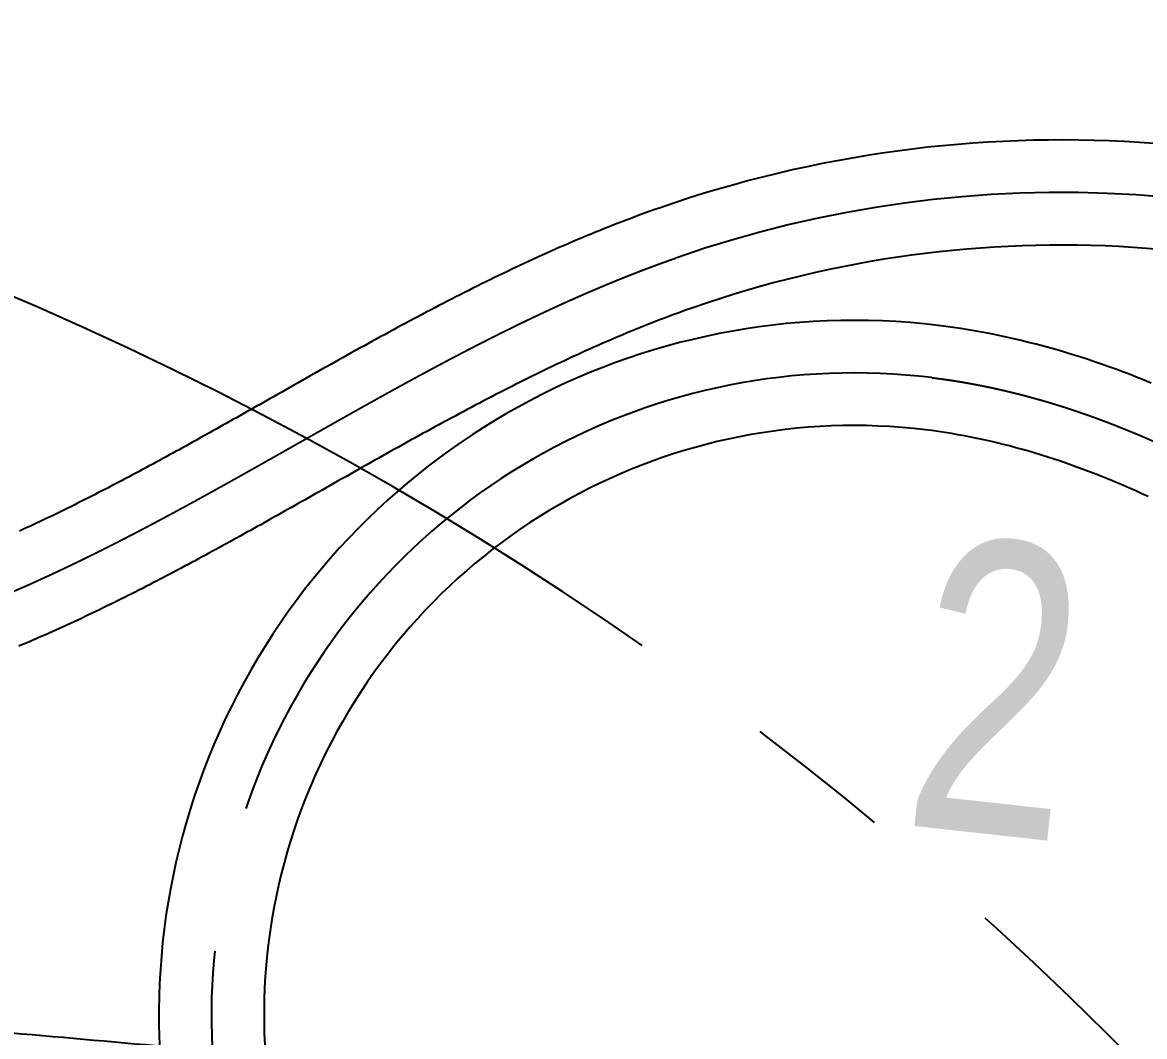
# Model space of a CAD drawing. Header units: millimetres. Extents: x 29316 to 52938, y 29851 to 35526.
# Drawn here: x 47254.3 to 47350.3, y 33357.3 to 33444.1 of the extents above; entities that cross this region are included whole.
import ezdxf
from ezdxf.enums import TextEntityAlignment as Align

# ---------------------------------------------------------------- set-up
doc = ezdxf.new("R2010")
doc.units = ezdxf.units.MM
doc.header["$MEASUREMENT"] = 0
doc.linetypes.add('CENTER2', pattern=[1.125, 0.75, -0.125, 0.125, -0.125])
doc.layers.get('0').update_dxf_attribs({"linetype": 'CONTINUOUS'})
for name, color, linetype in [('D-道路-车行道边线', 5, 'CONTINUOUS'), ('标注_桩号', 2, 'CONTINUOUS'), ('道路中线_A', 7, 'CONTINUOUS')]:
    doc.layers.add(name, color=color, linetype=linetype)
doc.styles.get("Standard").update_dxf_attribs({"font": 'rc9.shx', "width": 0.75, "height": 6, "bigfont": 'hztxt.shx'})

msp = doc.modelspace()

# ---------------------------------------------------------------- linework, layer by layer
at = {"color": 1, "linetype": 'CENTER2', "ltscale": 100, "flags": 128}
msp.add_lwpolyline([(47211.259, 33361.267), (47212.138, 33361.193), (47213.016, 33361.118), (47213.894, 33361.044), (47214.773, 33360.97), (47215.651, 33360.895), (47216.529, 33360.821), (47217.408, 33360.746), (47218.286, 33360.672), (47219.164, 33360.598), (47220.043, 33360.523), (47220.921, 33360.449), (47221.799, 33360.374), (47222.677, 33360.3), (47223.556, 33360.225), (47224.434, 33360.151), (47225.312, 33360.076), (47226.191, 33360.001), (47227.069, 33359.927), (47227.947, 33359.852), (47228.826, 33359.777), (47229.704, 33359.702), (47230.582, 33359.628), (47231.461, 33359.553), (47232.339, 33359.478), (47233.217, 33359.403), (47234.095, 33359.328), (47234.974, 33359.252), (47235.852, 33359.177), (47236.73, 33359.102), (47237.608, 33359.027), (47238.487, 33358.951), (47239.365, 33358.876), (47240.243, 33358.8), (47241.121, 33358.725), (47242, 33358.649), (47242.878, 33358.573), (47243.756, 33358.497), (47244.634, 33358.421), (47245.512, 33358.345), (47246.391, 33358.269), (47247.269, 33358.193), (47248.147, 33358.117), (47249.025, 33358.04), (47249.903, 33357.964), (47250.781, 33357.887), (47251.659, 33357.811), (47252.538, 33357.734), (47253.416, 33357.657), (47254.294, 33357.58), (47255.172, 33357.503), (47256.05, 33357.426), (47256.928, 33357.348), (47257.806, 33357.271), (47258.684, 33357.193), (47259.562, 33357.116), (47260.44, 33357.038), (47261.318, 33356.96), (47262.196, 33356.882), (47263.074, 33356.803), (47263.952, 33356.725), (47264.83, 33356.647), (47265.708, 33356.568), (47266.586, 33356.489), (47267.464, 33356.41), (47268.342, 33356.331), (47269.22, 33356.252), (47270.098, 33356.173), (47270.976, 33356.093), (47271.854, 33356.013), (47272.731, 33355.934), (47273.609, 33355.854), (47274.487, 33355.773), (47275.365, 33355.693), (47276.243, 33355.613), (47277.12, 33355.532), (47277.998, 33355.451), (47278.876, 33355.37), (47279.754, 33355.289), (47280.631, 33355.208), (47281.509, 33355.126), (47282.387, 33355.045), (47283.264, 33354.963), (47284.142, 33354.881), (47285.02, 33354.798), (47285.897, 33354.716), (47286.775, 33354.633), (47287.652, 33354.55), (47288.53, 33354.467), (47289.408, 33354.384), (47290.285, 33354.301), (47291.163, 33354.217), (47292.04, 33354.133), (47292.918, 33354.049), (47293.795, 33353.965), (47294.672, 33353.88), (47295.55, 33353.796), (47296.427, 33353.711), (47297.305, 33353.626), (47298.182, 33353.54), (47299.059, 33353.455), (47299.936, 33353.369), (47300.814, 33353.283), (47301.691, 33353.196), (47302.568, 33353.11), (47303.445, 33353.023), (47304.323, 33352.936), (47305.2, 33352.849), (47306.077, 33352.762), (47306.954, 33352.674), (47307.831, 33352.586), (47308.708, 33352.498), (47309.585, 33352.409), (47310.462, 33352.32), (47311.339, 33352.232), (47312.216, 33352.142), (47313.093, 33352.053), (47313.97, 33351.963), (47314.847, 33351.873), (47315.723, 33351.783), (47316.6, 33351.692), (47317.477, 33351.601), (47318.354, 33351.51), (47319.231, 33351.419), (47320.107, 33351.327), (47320.984, 33351.235), (47321.861, 33351.143), (47322.737, 33351.05), (47323.614, 33350.958), (47324.49, 33350.865), (47325.367, 33350.771), (47326.243, 33350.677), (47327.12, 33350.584), (47327.996, 33350.489), (47328.873, 33350.395), (47329.749, 33350.3), (47330.625, 33350.205), (47331.501, 33350.109), (47332.378, 33350.013), (47333.254, 33349.917), (47334.13, 33349.821), (47335.006, 33349.724), (47335.882, 33349.627), (47336.758, 33349.529), (47337.635, 33349.432), (47338.511, 33349.334), (47339.386, 33349.235), (47340.262, 33349.137), (47341.138, 33349.038), (47342.014, 33348.938), (47342.89, 33348.838), (47343.766, 33348.738), (47344.642, 33348.638), (47345.517, 33348.537), (47346.393, 33348.436), (47347.268, 33348.335), (47348.144, 33348.233), (47349.02, 33348.131), (47349.895, 33348.028), (47350.771, 33347.925), (47351.646, 33347.822), (47352.521, 33347.719), (47353.397, 33347.615), (47354.272, 33347.51), (47355.147, 33347.406), (47356.022, 33347.301), (47356.897, 33347.195), (47357.773, 33347.089), (47358.648, 33346.983), (47359.523, 33346.877), (47360.398, 33346.77), (47361.273, 33346.662), (47362.147, 33346.555), (47363.022, 33346.446), (47363.897, 33346.338), (47364.772, 33346.229), (47365.646, 33346.12), (47366.521, 33346.01), (47367.396, 33345.9), (47368.27, 33345.789), (47369.145, 33345.678), (47369.145, 33345.678)], dxfattribs=at)
at = {"layer": 'D-道路-车行道边线', "flags": 128}
for points in [[(47308.828, 33428.239), (47308.434, 33428.101), (47308.04, 33427.961), (47307.648, 33427.819), (47307.256, 33427.677), (47306.865, 33427.532), (47306.474, 33427.387), (47306.084, 33427.24), (47305.695, 33427.092), (47305.307, 33426.942), (47304.92, 33426.791), (47304.533, 33426.639), (47304.147, 33426.485), (47303.761, 33426.33), (47303.377, 33426.174), (47302.993, 33426.017), (47302.609, 33425.858), (47302.227, 33425.699), (47301.845, 33425.538), (47301.464, 33425.376), (47301.083, 33425.213), (47300.704, 33425.048), (47300.325, 33424.883), (47299.946, 33424.717), (47299.569, 33424.549), (47299.192, 33424.381), (47298.815, 33424.211), (47298.44, 33424.041), (47298.065, 33423.87), (47297.69, 33423.697), (47297.316, 33423.524), (47296.943, 33423.35), (47296.571, 33423.175), (47296.199, 33422.999), (47295.828, 33422.822), (47295.457, 33422.644), (47295.088, 33422.466), (47294.718, 33422.286), (47294.349, 33422.106), (47293.981, 33421.926), (47293.614, 33421.744), (47293.247, 33421.562), (47292.88, 33421.379), (47292.515, 33421.195), (47292.149, 33421.011), (47291.785, 33420.826), (47291.421, 33420.64), (47291.057, 33420.454), (47290.694, 33420.267), (47290.331, 33420.079), (47289.969, 33419.891), (47289.608, 33419.703), (47289.247, 33419.514), (47288.886, 33419.324), (47288.526, 33419.134), (47288.167, 33418.943), (47287.808, 33418.752), (47287.449, 33418.561), (47287.091, 33418.369), (47286.733, 33418.176), (47286.376, 33417.984), (47286.019, 33417.791), (47285.663, 33417.597), (47285.307, 33417.403), (47284.951, 33417.209), (47284.596, 33417.015), (47284.241, 33416.82), (47283.887, 33416.625), (47283.533, 33416.429), (47283.179, 33416.234), (47282.826, 33416.038), (47282.473, 33415.842), (47282.121, 33415.646), (47281.768, 33415.449), (47281.416, 33415.253), (47281.065, 33415.056), (47280.713, 33414.859), (47280.362, 33414.662), (47280.012, 33414.465), (47279.661, 33414.268), (47279.311, 33414.07), (47278.961, 33413.873), (47278.611, 33413.676), (47278.262, 33413.478), (47277.913, 33413.281), (47277.564, 33413.083), (47277.215, 33412.886), (47276.866, 33412.689), (47276.518, 33412.491), (47276.17, 33412.294), (47275.822, 33412.097)], [(47311.792, 33419.741), (47311.431, 33419.614), (47311.071, 33419.486), (47310.711, 33419.357), (47310.352, 33419.226), (47309.993, 33419.094), (47309.634, 33418.96), (47309.275, 33418.825), (47308.917, 33418.688), (47308.559, 33418.55), (47308.202, 33418.411), (47307.845, 33418.27), (47307.488, 33418.128), (47307.131, 33417.985), (47306.775, 33417.84), (47306.419, 33417.694), (47306.063, 33417.547), (47305.708, 33417.399), (47305.352, 33417.249), (47304.998, 33417.099), (47304.643, 33416.946), (47304.289, 33416.793), (47303.935, 33416.639), (47303.581, 33416.483), (47303.228, 33416.327), (47302.875, 33416.169), (47302.522, 33416.01), (47302.169, 33415.85), (47301.817, 33415.689), (47301.465, 33415.527), (47301.113, 33415.364), (47300.762, 33415.2), (47300.411, 33415.035), (47300.06, 33414.869), (47299.709, 33414.702), (47299.358, 33414.533), (47299.008, 33414.364), (47298.658, 33414.195), (47298.308, 33414.024), (47297.958, 33413.852), (47297.609, 33413.679), (47297.26, 33413.506), (47296.911, 33413.332), (47296.562, 33413.156), (47296.213, 33412.98), (47295.865, 33412.804), (47295.516, 33412.626), (47295.168, 33412.448), (47294.82, 33412.269), (47294.473, 33412.089), (47294.125, 33411.908), (47293.777, 33411.727), (47293.43, 33411.545), (47293.083, 33411.362), (47292.736, 33411.179), (47292.389, 33410.995), (47292.042, 33410.81), (47291.695, 33410.625), (47291.348, 33410.439), (47291.002, 33410.253), (47290.655, 33410.066), (47290.309, 33409.879), (47289.962, 33409.69), (47289.616, 33409.502), (47289.27, 33409.313), (47288.924, 33409.123), (47288.577, 33408.933), (47288.231, 33408.743), (47287.885, 33408.552), (47287.539, 33408.36), (47287.193, 33408.168), (47286.847, 33407.976), (47286.501, 33407.783), (47286.154, 33407.59), (47285.808, 33407.397), (47285.462, 33407.203), (47285.116, 33407.009), (47284.769, 33406.815), (47284.423, 33406.62), (47284.077, 33406.425), (47283.73, 33406.23), (47283.383, 33406.034), (47283.037, 33405.839), (47282.69, 33405.643), (47282.343, 33405.447), (47281.996, 33405.25), (47281.649, 33405.054), (47281.301, 33404.857), (47280.954, 33404.66), (47280.606, 33404.463), (47280.258, 33404.266)], [(47350.898, 33413.266), (47350.301, 33413.51), (47349.701, 33413.749), (47349.099, 33413.984), (47348.494, 33414.214), (47347.887, 33414.44), (47347.278, 33414.661), (47346.666, 33414.877), (47346.053, 33415.088), (47345.436, 33415.294), (47344.818, 33415.495), (47344.197, 33415.69), (47343.574, 33415.88), (47342.949, 33416.065), (47342.321, 33416.244), (47341.692, 33416.418), (47341.06, 33416.585), (47340.426, 33416.747), (47339.79, 33416.903), (47339.152, 33417.053), (47338.512, 33417.196), (47337.871, 33417.334), (47337.227, 33417.465), (47336.581, 33417.589), (47335.934, 33417.707), (47335.285, 33417.818), (47334.634, 33417.922), (47333.981, 33418.02), (47333.327, 33418.11), (47332.672, 33418.193), (47332.672, 33418.193)], [(47275.822, 33412.097), (47275.532, 33411.933), (47275.242, 33411.768), (47274.952, 33411.604), (47274.663, 33411.44), (47274.373, 33411.276), (47274.084, 33411.113), (47273.794, 33410.949), (47273.505, 33410.785), (47273.216, 33410.622), (47272.927, 33410.459), (47272.638, 33410.296), (47272.349, 33410.133), (47272.06, 33409.97), (47271.771, 33409.807), (47271.482, 33409.645), (47271.194, 33409.483), (47270.905, 33409.321), (47270.616, 33409.159), (47270.328, 33408.998), (47270.039, 33408.836), (47269.75, 33408.675), (47269.462, 33408.514), (47269.173, 33408.354), (47268.885, 33408.194), (47268.596, 33408.034), (47268.308, 33407.874), (47268.019, 33407.715), (47267.73, 33407.555), (47267.442, 33407.397), (47267.153, 33407.238), (47266.865, 33407.08), (47266.576, 33406.922), (47266.287, 33406.765), (47265.999, 33406.608), (47265.71, 33406.451), (47265.421, 33406.295), (47265.132, 33406.139), (47264.843, 33405.984), (47264.554, 33405.828), (47264.265, 33405.674), (47263.976, 33405.519), (47263.687, 33405.366), (47263.398, 33405.212), (47263.108, 33405.059), (47262.819, 33404.907), (47262.529, 33404.755), (47262.24, 33404.603), (47261.95, 33404.452), (47261.66, 33404.302), (47261.37, 33404.151), (47261.08, 33404.002), (47260.79, 33403.853), (47260.5, 33403.704), (47260.209, 33403.556), (47259.919, 33403.409), (47259.628, 33403.262), (47259.337, 33403.116), (47259.047, 33402.97), (47258.756, 33402.825), (47258.464, 33402.68), (47258.173, 33402.536), (47257.882, 33402.393), (47257.59, 33402.25), (47257.298, 33402.108), (47257.006, 33401.967), (47256.714, 33401.826), (47256.422, 33401.686), (47256.13, 33401.546), (47255.837, 33401.407), (47255.544, 33401.269), (47255.252, 33401.132), (47254.959, 33400.995), (47254.665, 33400.859), (47254.372, 33400.724), (47254.078, 33400.589)], [(47350.649, 33403.552), (47350.122, 33403.794), (47349.593, 33404.033), (47349.064, 33404.267), (47348.533, 33404.497), (47348.001, 33404.724), (47347.468, 33404.946), (47346.934, 33405.164), (47346.398, 33405.377), (47345.862, 33405.586), (47345.324, 33405.791), (47344.786, 33405.991), (47344.246, 33406.187), (47343.705, 33406.378), (47343.163, 33406.564), (47342.62, 33406.746), (47342.076, 33406.922), (47341.531, 33407.094), (47340.985, 33407.261), (47340.438, 33407.422), (47339.89, 33407.579), (47339.342, 33407.73), (47338.792, 33407.876), (47338.242, 33408.016), (47337.69, 33408.152), (47337.138, 33408.281), (47336.586, 33408.405), (47336.033, 33408.523), (47335.479, 33408.636), (47334.924, 33408.743), (47334.369, 33408.844), (47333.813, 33408.939), (47333.258, 33409.028), (47332.701, 33409.111), (47332.145, 33409.188), (47331.588, 33409.259), (47331.588, 33409.259)], [(47280.258, 33404.266), (47279.968, 33404.102), (47279.678, 33403.938), (47279.388, 33403.773), (47279.097, 33403.609), (47278.807, 33403.444), (47278.516, 33403.28), (47278.225, 33403.115), (47277.934, 33402.95), (47277.643, 33402.786), (47277.351, 33402.621), (47277.06, 33402.457), (47276.768, 33402.292), (47276.476, 33402.128), (47276.184, 33401.963), (47275.892, 33401.799), (47275.599, 33401.635), (47275.307, 33401.471), (47275.014, 33401.306), (47274.72, 33401.142), (47274.427, 33400.978), (47274.134, 33400.815), (47273.84, 33400.651), (47273.546, 33400.487), (47273.251, 33400.324), (47272.957, 33400.161), (47272.662, 33399.998), (47272.367, 33399.835), (47272.072, 33399.672), (47271.776, 33399.509), (47271.481, 33399.347), (47271.185, 33399.185), (47270.888, 33399.023), (47270.592, 33398.861), (47270.295, 33398.7), (47269.998, 33398.538), (47269.7, 33398.377), (47269.402, 33398.217), (47269.104, 33398.056), (47268.806, 33397.896), (47268.507, 33397.736), (47268.208, 33397.577), (47267.909, 33397.417), (47267.609, 33397.258), (47267.309, 33397.1), (47267.008, 33396.941), (47266.708, 33396.784), (47266.407, 33396.626), (47266.105, 33396.469), (47265.803, 33396.312), (47265.501, 33396.156), (47265.199, 33396), (47264.896, 33395.844), (47264.593, 33395.689), (47264.289, 33395.534), (47263.985, 33395.38), (47263.681, 33395.226), (47263.376, 33395.073), (47263.071, 33394.92), (47262.765, 33394.767), (47262.459, 33394.616), (47262.153, 33394.464), (47261.846, 33394.313), (47261.539, 33394.163), (47261.231, 33394.013), (47260.923, 33393.864), (47260.615, 33393.715), (47260.306, 33393.567), (47259.997, 33393.419), (47259.687, 33393.272), (47259.377, 33393.126), (47259.066, 33392.98), (47258.755, 33392.835), (47258.444, 33392.691), (47258.132, 33392.547), (47257.819, 33392.403), (47257.506, 33392.261), (47257.193, 33392.119), (47256.879, 33391.978), (47256.565, 33391.837), (47256.25, 33391.698), (47255.935, 33391.559), (47255.619, 33391.42), (47255.303, 33391.283), (47254.987, 33391.146), (47254.669, 33391.01), (47254.352, 33390.875), (47254.034, 33390.74)]]:
    msp.add_lwpolyline(points, dxfattribs=at)
at = {"layer": 'D-道路-车行道边线'}
for centre, radius, start, end in [((47343.239, 33329.567), 104.5, 17.68305, 109.22551), ((47343.239, 33329.567), 95.5, 17.68305, 109.22551), ((47325.505, 33359.126), 59.5, 83.0821, 226.40444), ((47325.505, 33359.126), 50.5, 83.0821, 226.40444)]:
    msp.add_arc(centre, radius, start, end, dxfattribs=at)
at = {"layer": '道路中线_A', "color": 6, "linetype": 'CENTER2', "ltscale": 100, "flags": 128}
for points in [[(47278.04, 33408.182, 0.000001), (47278.214, 33408.28, 0.000004), (47278.388, 33408.379, 0.000007), (47278.562, 33408.477, 0.00001), (47278.736, 33408.576, 0.000012), (47278.91, 33408.674, 0.000015), (47279.084, 33408.773, 0.000018), (47279.258, 33408.871, 0.000021), (47279.432, 33408.97, 0.000024), (47279.606, 33409.068, 0.000026), (47279.78, 33409.167, 0.000029), (47279.954, 33409.265, 0.000032), (47280.128, 33409.364, 0.000035), (47280.302, 33409.462, 0.000037), (47280.476, 33409.561, 0.00004), (47280.65, 33409.659, 0.000043), (47280.824, 33409.757, 0.000046), (47280.998, 33409.855, 0.000049), (47281.172, 33409.954, 0.000051), (47281.346, 33410.052, 0.000054), (47281.52, 33410.15, 0.000057), (47281.695, 33410.248, 0.00006), (47281.869, 33410.346, 0.000062), (47282.043, 33410.444, 0.000065), (47282.217, 33410.542, 0.000068), (47282.392, 33410.64, 0.000071), (47282.566, 33410.738, 0.000074), (47282.74, 33410.836, 0.000076), (47282.915, 33410.934, 0.000079), (47283.089, 33411.032, 0.000082), (47283.263, 33411.129, 0.000085), (47283.438, 33411.227, 0.000087), (47283.612, 33411.325, 0.00009), (47283.787, 33411.422, 0.000093), (47283.961, 33411.52, 0.000096), (47284.136, 33411.617, 0.000099), (47284.311, 33411.714, 0.000101), (47284.485, 33411.812, 0.000104), (47284.66, 33411.909, 0.000107), (47284.835, 33412.006, 0.00011), (47285.009, 33412.103, 0.000112), (47285.184, 33412.2, 0.000115), (47285.359, 33412.297, 0.000118), (47285.534, 33412.394, 0.000121), (47285.709, 33412.49, 0.000124), (47285.884, 33412.587, 0.000126), (47286.059, 33412.684, 0.000129), (47286.234, 33412.78, 0.000132), (47286.409, 33412.876, 0.000135), (47286.585, 33412.973, 0.000137), (47286.76, 33413.069, 0.00014), (47286.935, 33413.165, 0.000143), (47287.111, 33413.261, 0.000146), (47287.286, 33413.357, 0.000149), (47287.461, 33413.453, 0.000151), (47287.637, 33413.548, 0.000154), (47287.813, 33413.644, 0.000157), (47287.988, 33413.739, 0.00016), (47288.164, 33413.835, 0.000162), (47288.34, 33413.93, 0.000165), (47288.516, 33414.025, 0.000168), (47288.692, 33414.12, 0.000171), (47288.868, 33414.215, 0.000174), (47289.044, 33414.31, 0.000176), (47289.22, 33414.404, 0.000179), (47289.396, 33414.499, 0.000182), (47289.572, 33414.593, 0.000185), (47289.748, 33414.687, 0.000187), (47289.925, 33414.781, 0.00019), (47290.101, 33414.875, 0.000193), (47290.278, 33414.969, 0.000196), (47290.454, 33415.063, 0.000199), (47290.631, 33415.157, 0.000201), (47290.808, 33415.25, 0.000204), (47290.985, 33415.343, 0.000207), (47291.161, 33415.436, 0.00021), (47291.338, 33415.529, 0.000212), (47291.515, 33415.622, 0.000215), (47291.693, 33415.715, 0.000218), (47291.87, 33415.807, 0.000221), (47292.047, 33415.9, 0.000224), (47292.224, 33415.992, 0.000226), (47292.402, 33416.084, 0.000229), (47292.579, 33416.176, 0.000232), (47292.757, 33416.268, 0.000235), (47292.935, 33416.359, 0.000237), (47293.113, 33416.451, 0.00024), (47293.291, 33416.542, 0.000243), (47293.468, 33416.633, 0.000246), (47293.647, 33416.724, 0.000249), (47293.825, 33416.815, 0.000251), (47294.003, 33416.905, 0.000254), (47294.181, 33416.996, 0.000257), (47294.36, 33417.086, 0.00026), (47294.538, 33417.176, 0.000262), (47294.717, 33417.266, 0.000265), (47294.896, 33417.355, 0.000268), (47295.074, 33417.445, 0.000271), (47295.253, 33417.534, 0.000274), (47295.432, 33417.623, 0.000276), (47295.611, 33417.712, 0.000279), (47295.791, 33417.8, 0.000282), (47295.97, 33417.889, 0.000285), (47296.149, 33417.977, 0.000287), (47296.329, 33418.065, 0.00029), (47296.508, 33418.153, 0.000293), (47296.688, 33418.241, 0.000296), (47296.868, 33418.328, 0.000298), (47297.048, 33418.415, 0.000301), (47297.228, 33418.502, 0.000304), (47297.408, 33418.589, 0.000307), (47297.588, 33418.675, 0.00031), (47297.768, 33418.762, 0.000312), (47297.949, 33418.848, 0.000315), (47298.129, 33418.934, 0.000318), (47298.31, 33419.019, 0.000321), (47298.491, 33419.105, 0.000323), (47298.672, 33419.19, 0.000326), (47298.853, 33419.275, 0.000329), (47299.034, 33419.36, 0.000332), (47299.215, 33419.444, 0.000335), (47299.396, 33419.528, 0.000337), (47299.578, 33419.612, 0.00034), (47299.759, 33419.696, 0.000343), (47299.941, 33419.779, 0.000346), (47300.123, 33419.863, 0.000348), (47300.304, 33419.946, 0.000351), (47300.486, 33420.028, 0.000354), (47300.669, 33420.111, 0.000357), (47300.851, 33420.193, 0.00036), (47301.033, 33420.275, 0.000362), (47301.216, 33420.357, 0.000365), (47301.398, 33420.438, 0.000368), (47301.581, 33420.519, 0.000371), (47301.764, 33420.6, 0.000373), (47301.947, 33420.681, 0.000376), (47302.13, 33420.761, 0.000379), (47302.313, 33420.841, 0.000382), (47302.496, 33420.921, 0.000385), (47302.68, 33421, 0.000387), (47302.863, 33421.08, 0.00039), (47303.047, 33421.158, 0.000393), (47303.231, 33421.237, 0.000396), (47303.415, 33421.315, 0.000398), (47303.599, 33421.394, 0.000401), (47303.783, 33421.471, 0.000404), (47303.967, 33421.549, 0.000407), (47304.152, 33421.626, 0.00041), (47304.336, 33421.703, 0.000412), (47304.521, 33421.779, 0.000415), (47304.706, 33421.856, 0.000418), (47304.891, 33421.932, 0.000421), (47305.076, 33422.007, 0.000423), (47305.261, 33422.083, 0.000426), (47305.446, 33422.158, 0.000429), (47305.632, 33422.232, 0.000432), (47305.817, 33422.307, 0.000435), (47306.003, 33422.381, 0.000437), (47306.189, 33422.454, 0.00044), (47306.375, 33422.528, 0.000443), (47306.561, 33422.601, 0.000446), (47306.747, 33422.674, 0.000448), (47306.933, 33422.746, 0.000451), (47307.12, 33422.818, 0.000454), (47307.306, 33422.89, 0.000457), (47307.493, 33422.961, 0.00046), (47307.68, 33423.032, 0.000462), (47307.867, 33423.103, 0.000465), (47308.054, 33423.173, 0.000468), (47308.241, 33423.243, 0.000471), (47308.429, 33423.313, 0.000473), (47308.616, 33423.382, 0.000476), (47308.804, 33423.451, 0.000479), (47308.992, 33423.52, 0.000482), (47309.18, 33423.588, 0.000485), (47309.368, 33423.656, 0.000487), (47309.556, 33423.724, 0.00049), (47309.744, 33423.791, 0.000493), (47309.933, 33423.857, 0.000496), (47310.121, 33423.924, 0.000498), (47310.31, 33423.99)], [(47332.13, 33413.726, 0.001385), (47332.433, 33413.688, 0.001377), (47332.736, 33413.649, 0.00137), (47333.039, 33413.608, 0.001362), (47333.341, 33413.565, 0.001354), (47333.644, 33413.521, 0.001346), (47333.946, 33413.475, 0.001339), (47334.247, 33413.428, 0.001331), (47334.549, 33413.378, 0.001323), (47334.85, 33413.328, 0.001316), (47335.151, 33413.275, 0.001308), (47335.452, 33413.221, 0.0013), (47335.753, 33413.166, 0.001292), (47336.053, 33413.109, 0.001285), (47336.353, 33413.05, 0.001277), (47336.652, 33412.99, 0.001269), (47336.952, 33412.929, 0.001262), (47337.251, 33412.865, 0.001254), (47337.549, 33412.801, 0.001246), (47337.847, 33412.735, 0.001238), (47338.145, 33412.667, 0.001231), (47338.443, 33412.598, 0.001223), (47338.74, 33412.527, 0.001215), (47339.037, 33412.455, 0.001208), (47339.334, 33412.382, 0.0012), (47339.63, 33412.307, 0.001192), (47339.926, 33412.231, 0.001184), (47340.222, 33412.153, 0.001177), (47340.517, 33412.074, 0.001169), (47340.811, 33411.993, 0.001161), (47341.106, 33411.912, 0.001154), (47341.4, 33411.828, 0.001146), (47341.693, 33411.744, 0.001138), (47341.987, 33411.658, 0.00113), (47342.28, 33411.571, 0.001123), (47342.572, 33411.482, 0.001115), (47342.864, 33411.392, 0.001107), (47343.156, 33411.301, 0.0011), (47343.447, 33411.209, 0.001092), (47343.738, 33411.115, 0.001084), (47344.028, 33411.02, 0.001076), (47344.318, 33410.924, 0.001069), (47344.608, 33410.826, 0.001061), (47344.897, 33410.727, 0.001053), (47345.186, 33410.627, 0.001046), (47345.474, 33410.526, 0.001038), (47345.762, 33410.424, 0.00103), (47346.049, 33410.32, 0.001022), (47346.336, 33410.216, 0.001015), (47346.623, 33410.11, 0.001007), (47346.909, 33410.003, 0.000999), (47347.195, 33409.895, 0.000992), (47347.48, 33409.785, 0.000984), (47347.765, 33409.675, 0.000976), (47348.05, 33409.563, 0.000968), (47348.334, 33409.451, 0.000961), (47348.617, 33409.337, 0.000953), (47348.9, 33409.222, 0.000945), (47349.183, 33409.106, 0.000938), (47349.465, 33408.989, 0.00093), (47349.747, 33408.871, 0.000922), (47350.029, 33408.752, 0.000914), (47350.31, 33408.632, 0.000907), (47350.59, 33408.511, 0.000899), (47350.87, 33408.388, 0.000891), (47351.15, 33408.265, 0.000883), (47351.429, 33408.141, 0.000876), (47351.708, 33408.016, 0.000868), (47351.986, 33407.89, 0.00086), (47352.264, 33407.763, 0.000853), (47352.541, 33407.635, 0.000845), (47352.818, 33407.506, 0.000837), (47353.095, 33407.376, 0.000829), (47353.371, 33407.245, 0.000822), (47353.647, 33407.113, 0.000814), (47353.922, 33406.981, 0.000806), (47354.197, 33406.847, 0.000799), (47354.471, 33406.713, 0.000791), (47354.745, 33406.578, 0.000783), (47355.019, 33406.441, 0.000775), (47355.292, 33406.305, 0.000768), (47355.565, 33406.167, 0.00076), (47355.837, 33406.028, 0.000752), (47356.109, 33405.889, 0.000745), (47356.38, 33405.748, 0.000737), (47356.651, 33405.607, 0.000729), (47356.922, 33405.465, 0.000721), (47357.192, 33405.323, 0.000714), (47357.462, 33405.179, 0.000706), (47357.731, 33405.035, 0.000698), (47358, 33404.89, 0.000691), (47358.269, 33404.744, 0.000683), (47358.537, 33404.598, 0.000675), (47358.805, 33404.451, 0.000667), (47359.072, 33404.303, 0.00066), (47359.339, 33404.154, 0.000652), (47359.606, 33404.005, 0.000644), (47359.872, 33403.855, 0.000637), (47360.138, 33403.704, 0.000629), (47360.403, 33403.553, 0.000621), (47360.668, 33403.401, 0.000613), (47360.933, 33403.248, 0.000606), (47361.197, 33403.095, 0.000598), (47361.461, 33402.941, 0.00059), (47361.725, 33402.786, 0.000583), (47361.988, 33402.631, 0.000575), (47362.251, 33402.475, 0.000567), (47362.513, 33402.319, 0.000559), (47362.775, 33402.162, 0.000552), (47363.037, 33402.004, 0.000544), (47363.299, 33401.846, 0.000536), (47363.56, 33401.687, 0.000529), (47363.82, 33401.528, 0.000521), (47364.081, 33401.368, 0.000513), (47364.341, 33401.208, 0.000505), (47364.601, 33401.047, 0.000498), (47364.86, 33400.886, 0.00049), (47365.119, 33400.724, 0.000482), (47365.378, 33400.561, 0.000475), (47365.637, 33400.398, 0.000467), (47365.895, 33400.235, 0.000459), (47366.153, 33400.071, 0.000451), (47366.41, 33399.907, 0.000444), (47366.668, 33399.742, 0.000436), (47366.925, 33399.577, 0.000428), (47367.181, 33399.411, 0.000421), (47367.438, 33399.245, 0.000413), (47367.694, 33399.078, 0.000405), (47367.95, 33398.911, 0.000397), (47368.205, 33398.744, 0.00039), (47368.461, 33398.576, 0.000382), (47368.716, 33398.408, 0.000374), (47368.971, 33398.239, 0.000367), (47369.225, 33398.07, 0.000359), (47369.48, 33397.901, 0.000351), (47369.734, 33397.731, 0.000343), (47369.988, 33397.561, 0.000336), (47370.241, 33397.391, 0.000328), (47370.495, 33397.22, 0.00032), (47370.748, 33397.049, 0.000312), (47371.001, 33396.878, 0.000305), (47371.254, 33396.706, 0.000297), (47371.506, 33396.534, 0.000289), (47371.759, 33396.362, 0.000282), (47372.011, 33396.189, 0.000274), (47372.263, 33396.016, 0.000266), (47372.514, 33395.843, 0.000258), (47372.766, 33395.67, 0.000251), (47373.017, 33395.496, 0.000243), (47373.269, 33395.322, 0.000235), (47373.52, 33395.148, 0.000228), (47373.771, 33394.974, 0.00022), (47374.021, 33394.799, 0.000212), (47374.272, 33394.624, 0.000204), (47374.522, 33394.449, 0.000197), (47374.773, 33394.274, 0.000189), (47375.023, 33394.099, 0.000181), (47375.273, 33393.923, 0.000174), (47375.523, 33393.747, 0.000166), (47375.773, 33393.571, 0.000158), (47376.023, 33393.395, 0.00015), (47376.272, 33393.219, 0.000143), (47376.522, 33393.042, 0.000135), (47376.771, 33392.866, 0.000127), (47377.02, 33392.689, 0.00012), (47377.269, 33392.512, 0.000112), (47377.519, 33392.336, 0.000104), (47377.768, 33392.159, 0.000096), (47378.017, 33391.981, 0.000089), (47378.266, 33391.804, 0.000081), (47378.514, 33391.627, 0.000073), (47378.763, 33391.449, 0.000066), (47379.012, 33391.272, 0.000058), (47379.261, 33391.095, 0.00005), (47379.509, 33390.917, 0.000042), (47379.758, 33390.739, 0.000035), (47380.007, 33390.562, 0.000027), (47380.255, 33390.384, 0.000019), (47380.504, 33390.206, 0.000012), (47380.752, 33390.029, 0.000004), (47381.001, 33389.851)], [(47251.364, 33394.503, -0.000346), (47251.518, 33394.566, -0.000344), (47251.672, 33394.63, -0.000342), (47251.826, 33394.694, -0.00034), (47251.979, 33394.758, -0.000339), (47252.133, 33394.823, -0.000337), (47252.287, 33394.887, -0.000335), (47252.44, 33394.952, -0.000333), (47252.594, 33395.017, -0.000331), (47252.747, 33395.082, -0.000329), (47252.901, 33395.148, -0.000327), (47253.054, 33395.213, -0.000325), (47253.207, 33395.279, -0.000323), (47253.36, 33395.345, -0.000321), (47253.513, 33395.411, -0.000319), (47253.666, 33395.478, -0.000317), (47253.819, 33395.544, -0.000315), (47253.971, 33395.611, -0.000313), (47254.124, 33395.678, -0.000312), (47254.276, 33395.745, -0.00031), (47254.429, 33395.813, -0.000308), (47254.581, 33395.88, -0.000306), (47254.733, 33395.948, -0.000304), (47254.886, 33396.016, -0.000302), (47255.038, 33396.084, -0.0003), (47255.19, 33396.152, -0.000298), (47255.342, 33396.221, -0.000296), (47255.494, 33396.289, -0.000294), (47255.645, 33396.358, -0.000292), (47255.797, 33396.427, -0.00029), (47255.949, 33396.496, -0.000288), (47256.1, 33396.566, -0.000286), (47256.252, 33396.635, -0.000285), (47256.403, 33396.705, -0.000283), (47256.554, 33396.775, -0.000281), (47256.706, 33396.845, -0.000279), (47256.857, 33396.915, -0.000277), (47257.008, 33396.985, -0.000275), (47257.159, 33397.056, -0.000273), (47257.31, 33397.127, -0.000271), (47257.461, 33397.198, -0.000269), (47257.611, 33397.269, -0.000267), (47257.762, 33397.34, -0.000265), (47257.913, 33397.411, -0.000263), (47258.063, 33397.483, -0.000261), (47258.214, 33397.555, -0.000259), (47258.364, 33397.626, -0.000258), (47258.514, 33397.698, -0.000256), (47258.665, 33397.771, -0.000254), (47258.815, 33397.843, -0.000252), (47258.965, 33397.915, -0.00025), (47259.115, 33397.988, -0.000248), (47259.265, 33398.061, -0.000246), (47259.415, 33398.134, -0.000244), (47259.565, 33398.207, -0.000242), (47259.714, 33398.28, -0.00024), (47259.864, 33398.353, -0.000238), (47260.014, 33398.427, -0.000236), (47260.163, 33398.5, -0.000234), (47260.312, 33398.574, -0.000232), (47260.462, 33398.648, -0.000231), (47260.611, 33398.722, -0.000229), (47260.76, 33398.796, -0.000227), (47260.91, 33398.871, -0.000225), (47261.059, 33398.945, -0.000223), (47261.208, 33399.02, -0.000221), (47261.357, 33399.094, -0.000219), (47261.506, 33399.169, -0.000217), (47261.654, 33399.244, -0.000215), (47261.803, 33399.319, -0.000213), (47261.952, 33399.394, -0.000211), (47262.101, 33399.47, -0.000209), (47262.249, 33399.545, -0.000207), (47262.398, 33399.621, -0.000205), (47262.546, 33399.697, -0.000204), (47262.695, 33399.773, -0.000202), (47262.843, 33399.848, -0.0002), (47262.991, 33399.925, -0.000198), (47263.139, 33400.001, -0.000196), (47263.288, 33400.077, -0.000194), (47263.436, 33400.154, -0.000192), (47263.584, 33400.23, -0.00019), (47263.732, 33400.307, -0.000188), (47263.88, 33400.384, -0.000186), (47264.028, 33400.461, -0.000184), (47264.175, 33400.538, -0.000182), (47264.323, 33400.615, -0.00018), (47264.471, 33400.692, -0.000178), (47264.618, 33400.769, -0.000177), (47264.766, 33400.847, -0.000175), (47264.914, 33400.924, -0.000173), (47265.061, 33401.002, -0.000171), (47265.208, 33401.08, -0.000169), (47265.356, 33401.157, -0.000167), (47265.503, 33401.235, -0.000165), (47265.65, 33401.313, -0.000163), (47265.798, 33401.391, -0.000161), (47265.945, 33401.47, -0.000159), (47266.092, 33401.548, -0.000157), (47266.239, 33401.626, -0.000155), (47266.386, 33401.705, -0.000153), (47266.533, 33401.784, -0.000151), (47266.68, 33401.862, -0.000149), (47266.827, 33401.941, -0.000148), (47266.974, 33402.02, -0.000146), (47267.12, 33402.099, -0.000144), (47267.267, 33402.178, -0.000142), (47267.414, 33402.257, -0.00014), (47267.56, 33402.336, -0.000138), (47267.707, 33402.415, -0.000136), (47267.854, 33402.495, -0.000134), (47268, 33402.574, -0.000132), (47268.147, 33402.654, -0.00013), (47268.293, 33402.733, -0.000128), (47268.439, 33402.813, -0.000126), (47268.586, 33402.893, -0.000124), (47268.732, 33402.973, -0.000122), (47268.878, 33403.052, -0.000121), (47269.025, 33403.132, -0.000119), (47269.171, 33403.212, -0.000117), (47269.317, 33403.293, -0.000115), (47269.463, 33403.373, -0.000113), (47269.609, 33403.453, -0.000111), (47269.755, 33403.533, -0.000109), (47269.901, 33403.614, -0.000107), (47270.047, 33403.694, -0.000105), (47270.193, 33403.775, -0.000103), (47270.339, 33403.855, -0.000101), (47270.485, 33403.936, -0.000099), (47270.631, 33404.016, -0.000097), (47270.777, 33404.097, -0.000095), (47270.922, 33404.178, -0.000094), (47271.068, 33404.259, -0.000092), (47271.214, 33404.34, -0.00009), (47271.36, 33404.421, -0.000088), (47271.505, 33404.502, -0.000086), (47271.651, 33404.583, -0.000084), (47271.796, 33404.664, -0.000082), (47271.942, 33404.745, -0.00008), (47272.088, 33404.826, -0.000078), (47272.233, 33404.907, -0.000076), (47272.379, 33404.989, -0.000074), (47272.524, 33405.07, -0.000072), (47272.67, 33405.151, -0.00007), (47272.815, 33405.233, -0.000068), (47272.96, 33405.314, -0.000067), (47273.106, 33405.396, -0.000065), (47273.251, 33405.477, -0.000063), (47273.396, 33405.559, -0.000061), (47273.542, 33405.64, -0.000059), (47273.687, 33405.722, -0.000057), (47273.832, 33405.804, -0.000055), (47273.978, 33405.885, -0.000053), (47274.123, 33405.967, -0.000051), (47274.268, 33406.049, -0.000049), (47274.413, 33406.131, -0.000047), (47274.559, 33406.212, -0.000045), (47274.704, 33406.294, -0.000043), (47274.849, 33406.376, -0.000041), (47274.994, 33406.458, -0.00004), (47275.139, 33406.54, -0.000038), (47275.284, 33406.622, -0.000036), (47275.429, 33406.704, -0.000034), (47275.575, 33406.786, -0.000032), (47275.72, 33406.868, -0.00003), (47275.865, 33406.95, -0.000028), (47276.01, 33407.032, -0.000026), (47276.155, 33407.114, -0.000024), (47276.3, 33407.196, -0.000022), (47276.445, 33407.278, -0.00002), (47276.59, 33407.36, -0.000018), (47276.735, 33407.442, -0.000016), (47276.88, 33407.525, -0.000014), (47277.025, 33407.607, -0.000013), (47277.17, 33407.689, -0.000011), (47277.315, 33407.771, -0.000009), (47277.46, 33407.853, -0.000007), (47277.605, 33407.935, -0.000005), (47277.75, 33408.017, -0.000003), (47277.895, 33408.1, -0.000001), (47278.04, 33408.182)]]:
    msp.add_lwpolyline(points, format="xyb", dxfattribs=at)
at = {"layer": '道路中线_A', "color": 6, "linetype": 'CENTER2', "ltscale": 100}
for centre, radius, start, end in [((47135.685, 33144.774), 300, 33.60654, 86.22959), ((47343.239, 33329.567), 100, 17.68305, 109.22551), ((47325.505, 33359.126), 55, 83.0821, 226.40444)]:
    msp.add_arc(centre, radius, start, end, dxfattribs=at)

# ---------------------------------------------------------------- texts
at = {"layer": '标注_桩号', "width": 0.75}
msp.add_text('2', height=25, rotation=353.72096, dxfattribs=at).set_placement((47336.333, 33374.729), align=Align.CENTER)

doc.saveas('drawing.dxf')
